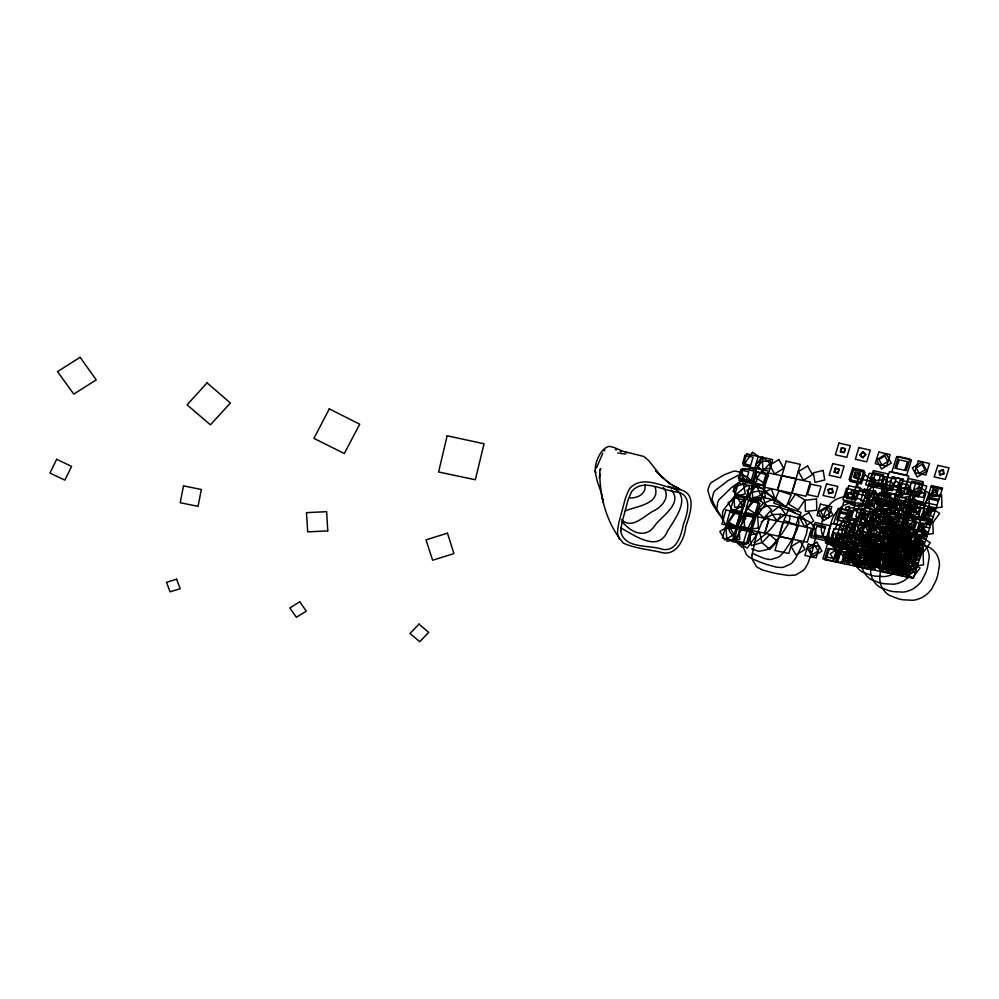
<?xml version="1.0" encoding="UTF-8"?>
<svg xmlns="http://www.w3.org/2000/svg" width="999" height="999" viewBox="0 0 999 999"><rect width="100%" height="100%" fill="white"/><g stroke="black" fill="none" stroke-linecap="round" stroke-linejoin="round"><path stroke-width="1.5" d="M909.352 547.852L916.745 538.748L916.77 531.143C923.763 524.275 919.317 514.96 914.922 508.091L910.276 510.914M870.554 569.193L870.566 570.966A23.651 21.241 -40.6 0 0 870.803 573.426A25.425 22.827 -40.6 0 0 871.765 577.272L872.689 579.445A21.329 19.156 -40.5 0 0 873.875 581.455L875.836 583.866A26.686 23.964 -40.7 0 0 877.547 585.476A23.764 21.341 -40.6 0 0 880.194 587.35L888.835 590.659A61.826 55.544 -42.5 0 0 893.468 591.633L902.984 592.107A23.714 21.241 -40.7 0 0 906.405 591.508A26.661 23.901 -40.8 0 0 908.853 590.771L911.987 589.435A21.354 19.131 -40.6 0 0 914.922 587.662L917.594 585.489A26.648 23.901 -40.7 0 0 919.43 583.641A23.714 21.241 -40.7 0 0 921.652 580.844L925.586 573.114A60.989 55.045 -40.5 0 0 927.547 567.282L929.145 557.767A23.764 21.304 -41.2 0 0 928.92 554.42A26.698 23.951 -41.1 0 0 928.446 552.06L927.422 549.063A21.429 19.206 -41.3 0 0 925.936 546.328L924 543.881A26.686 23.939 -41.1 0 0 923.451 543.319M891.345 530.769L891.37 529.92A22.165 20.067 -41.8 0 0 891.308 528.309M902.234 533.229L902.072 540.047L898.625 548.701M904.52 526.036L912.674 527.797L916.77 531.143L912.137 533.666L907.929 528.483L905.681 528.733L904.52 526.036L907.179 517.694L920.404 519.805L924.387 516.333L924.063 508.429L914.922 508.091M599.899 469.218C599.013 495.017 606.343 523.414 623.401 543.144C634.79 548.326 647.702 549.425 659.864 552.022C675.774 557.467 684.377 539.91 685.726 526.948C689.198 515.659 697.976 494.468 680.781 489.86C665.009 488.511 643.543 473.988 630.182 487.962A8.142 7.717 -35.1 0 0 629.233 489.298L627.372 493.281A112.113 104.121 -37.6 0 0 625.199 499.038L618.881 522.489A111.913 103.871 -37 0 0 617.894 528.446L617.532 532.679A8.079 7.617 -31.6 0 0 617.707 534.228L619.368 539.123M891.732 565.259L888.486 560.302L883.815 560.189L875.761 557.604L869.804 560.951L872.714 557.829L871.578 555.332L874.362 546.478L879.395 546.166L885.276 542.42L882.067 536.95L877.359 539.959M897.202 542.544L896.715 541.87L897.539 542.12M901.323 533.366L898.413 542.07L906.655 543.931L909.427 535.526L896.94 532.692L899.712 524.25L907.979 526.136L905.206 534.565M909.577 544.243L909.427 546.116M900.099 571.528L902.347 576.036L902.871 568.056M919.105 546.278L918.855 545.654M836.712 538.673L836.825 537.687A39.298 35.514 -41.6 0 1 837.349 534.49L839.997 525.886A39.311 35.539 -41.7 0 1 841.383 522.852L843.818 518.793A22.115 20.055 -41.7 0 1 845.366 516.858A23.764 21.541 -41.7 0 1 848.288 514.035L850.249 512.587A19.955 18.107 -41.8 0 1 852.347 511.363L855.319 510.102A24.925 22.602 -41.6 0 1 857.617 509.403A22.215 20.155 -41.7 0 1 860.863 508.841L864.56 508.766M599.288 478.134L599.85 473.963M864.822 538.311L871.952 529.532L872.514 525.362L872.214 521.49L867.906 515.434L864.56 514.71L861.013 519.068L861.725 526.972L857.467 530.457L861.812 532.917L864.822 538.311L859.04 541.82L856.031 536.426L861.812 532.917M876.173 540.709L879.832 535.264L876.135 529.682L876.71 525.511L883.403 523.913L888.298 524.225L891.245 529.77L885.339 533.266L882.379 527.734L888.298 524.225M891.395 534.865L890.958 537.662L894.38 538.961L898.438 544.38L892.507 548.975L888.448 543.568L894.38 538.961M889.822 534.502L890.958 527.26M905.918 575.112L907.055 567.994M894.942 545.466L896.178 538.274M888.486 560.302L882.741 564.035L885.951 569.305L891.333 573.713L891.995 569.817L894.692 570.392M600.524 469.992L600.786 468.606M596.44 467.982L602.797 453.209M900.711 564.36L902.06 557.23M854.307 553.995L849.699 556.793L852.709 562.137L858.079 566.695L858.603 564.023M858.641 563.786L858.84 562.812M874.362 546.478L887.387 548.938L888.186 544.905M780.719 514.023L780.444 515.147A25.162 23.302 -39.8 0 1 779.944 516.758L771.815 527.759A181.256 172.964 -43 0 1 767.195 532.629L756.63 541.346A25.125 23.277 -38.9 0 1 755.032 541.957L753.92 542.307M892.719 534.74L894.392 527.559M902.509 574.825L904.182 567.757M873.226 524.937L872.939 525.998A55.045 50.35 -41.4 0 1 871.603 530.269M889.098 506.83L890.596 501.086L884.115 504.158L881.58 506.98L887.649 513.436L895.853 515.222L898.163 514.96L897.776 509.128L894.817 503.683L888.998 507.217L891.982 512.662L897.776 509.128M863.735 550.786L865.271 546.291A41.396 37.15 -41.2 0 1 866.732 543.119L869.317 538.861A23.289 20.979 -41.3 0 1 870.953 536.825A25.025 22.527 -41.2 0 1 872.751 534.989M848.763 560.102L826.098 540.534L826.972 537.674L834.29 543.831A29.083 11.601 -77.2 0 0 836.95 544.705M850.286 519.792L846.765 531.181L834.115 528.471L830.619 539.835L841.857 542.232L845.366 530.881M834.19 528.608L830.768 539.747L841.782 542.095M825.948 559.927L829.42 548.638M835.514 528.771L843.868 501.585L855.156 504.045L851.61 515.509L840.346 513.061M832.392 545.292L830.856 544.542L832.329 539.885A25.912 23.626 -41.9 0 0 833.353 540.022C836.038 539.972 841.52 539.81 839.11 544.18M837.174 542.532L837.924 540.122M835.688 548.813L837.187 543.906L838.698 544.193M832.954 561.401L836.438 550.124M845.191 521.728L841.67 533.116L852.896 535.526M846.066 518.881L849.6 507.43L860.863 509.877L848.513 549.675L837.299 547.302L840.796 535.963L852.022 538.361M854.919 490.172L858.478 478.608L869.792 481.118M835.751 562L839.235 550.724M848.001 522.34L851.535 510.901L840.246 508.454L836.737 519.905L870.441 527.185M857.741 490.796L854.182 502.31L842.894 499.837L846.428 488.311L880.269 495.754L883.878 484.24L872.614 481.743L869.018 493.281M837.15 562.287L840.634 551.023M840.634 553.084L844.03 542.082L851.835 541.908M841.345 563.174L844.842 551.91M854.507 520.704L850.973 532.092L864.984 535.102L861.438 546.416L850.261 544.03M855.094 523.913L852.484 532.292L860.751 534.065L863.348 525.699M845.678 557.442L848.725 547.589L846.777 542.981M844.143 563.761L847.627 552.497M852.572 538.399L853.945 536.013A15.235 6.244 -77.8 0 1 854.807 537.025L855.681 538.761M923.863 512.862L935.164 510.864L868.131 496.153L846.927 564.348L849.699 556.793M874.874 474.587L872.227 483.116L880.519 484.952M855.156 553.284L850.424 553.096L852.147 550.899L854.732 542.594L853.945 541.795L856.031 536.426M851.697 556.406L852.547 553.671M864.56 514.71L865.621 511.288L864.56 507.629L868.106 503.296L869.18 499.875L868.131 496.153M852.671 555.407L853.995 551.173A22.315 20.192 -39.3 0 1 859.502 552.372L859.59 552.884M860.713 538.836L857.254 549.912L846.29 547.589M867.906 515.434L868.98 512.025L875.786 510.077L881.518 501.898L879.382 498.626L872.539 500.611L869.18 499.875M861.163 523.501L872.214 521.49L875.661 517.432L876.91 513.436L875.786 510.077L871.465 504.033L872.539 500.611M852.509 565.521L856.006 554.283M862.187 534.49L865.733 523.126M880.506 475.761L876.897 487.312L865.621 484.827L869.205 473.251L883.178 476.436M855.294 566.108L858.803 554.87M867.644 526.573L871.203 515.184L859.977 512.737M877.459 495.129L873.875 506.605L862.636 504.145M853.858 561.438L861.588 555.469L860.339 552.634L866.57 532.829L850.536 529.37L845.504 545.616L861.513 549.025M856.68 566.408L860.189 555.169M869.929 524.038L866.383 535.402L908.091 544.355M859.702 560.064L861.425 554.557L872.714 557.829M854.732 542.594L865.122 544.18L868.668 532.867L865.309 526.073L864.747 522.602M858.079 566.695L879.382 498.626M860.851 567.282L864.372 556.056M874.125 524.95L877.696 513.548M878.596 510.689L882.179 499.238M865.896 551.523L866.707 548.951L865.309 542.045M863.636 567.869L867.157 556.643M873.363 536.9L869.804 548.201L880.943 550.574M876.036 528.384L879.607 517.007L890.783 519.443M885.888 496.99L882.292 508.441L893.481 510.889M869.954 548.463L870.753 545.916A21.966 19.855 -39.9 0 0 865.658 544.005L866.096 546.465A39.011 16.721 -77 0 0 866.408 547.827L866.42 547.902A26.111 11.126 -77.3 0 0 868.631 553.209A25.025 10.664 -77.3 0 0 869.355 554.02L871.24 555.394M887.649 513.436L885.014 521.803L883.403 523.913L879.582 518.294L880.843 514.285L886.987 512.524L891.982 512.662M896.465 468.356L899.15 459.802L907.454 461.663L904.757 470.204M869.592 556.293L867.007 564.535L869.192 569.043L878.571 563.149L875.761 557.604M873.688 545.267L875.811 536.538L879.832 535.264L882.217 528.196M872.502 547.689L875.236 538.573L884.015 540.459L884.639 539.885M870.903 558.029L874.475 545.354L863.586 543.031L860.139 554.045L871.016 556.356M867.794 568.756L871.328 557.529M877.547 537.799L881.106 526.448M869.192 569.043L890.596 501.086M873.888 556.805L874.525 554.782A23.289 10.002 -77.3 0 0 876.872 555.806L875.798 555.806A30.07 27.185 -42.2 0 1 871.24 555.432M910.214 569.855A36.951 33.067 -39 0 0 902.322 566.945A44.543 39.823 -38.7 0 0 893.68 566.371L884.852 566.271L876.498 564.61A47.365 20.479 -77 0 1 873.626 562.3L872.789 565.509L870.029 564.922M871.965 569.63L875.499 558.416M876.348 556.331L877.01 554.22A24.176 10.44 -77.3 0 1 875.199 550.811L874.674 549.313M895.279 496.103L891.732 507.33L902.684 509.727L906.243 498.513M881.393 555.332L873.588 556.093L878.808 555.894L882.254 544.605L891.008 546.478L888.198 555.357L879.033 552.934A36.926 16.084 -77 0 1 878.72 552.372L877.809 550.524L879.744 551.673A25.874 23.314 -42.4 0 0 881.118 552.36L882.691 553.009M899.737 490.696L903.308 479.408L892.294 476.96M874.737 570.217L891.682 516.595L902.834 519.018L899.212 530.369L839.023 517.357M892.582 513.736L903.458 479.32L892.219 476.823L888.598 488.361L899.812 490.834M911.65 546.465L915.109 544.368L918.031 549.712L912.274 553.196L909.527 553.671L906.355 551.935L898.163 550.087L898.476 551.311L887.562 549.3L883.815 560.189L880.306 557.192L883.104 548.351M878.558 567.744L879.57 564.535L874.987 558.965M891.245 529.77L894.555 526.336L893.206 523.576L895.853 515.222M898.163 514.96L900.149 506.98M878.571 563.149L880.269 571.378L901.785 503.533L894.817 503.683M883.041 571.965L886.588 560.776M885.801 572.552L889.36 561.363M898.313 533.204L894.729 544.492L883.615 542.12M903.733 516.171L907.367 504.77M908.266 501.91L911.912 490.447L900.723 487.962M887.187 572.839L890.746 561.65M897.015 541.97L900.611 530.669L913.086 533.366L916.72 522.04L905.606 519.617L901.997 530.968M915.596 483.566L911.95 495.054L923.101 497.514L926.772 486.051L900.199 480.144L880.831 541.52L869.679 539.123L873.238 527.784L926.011 539.173M892.232 557.355L895.741 546.341M917.856 513.523L912.062 517.045L909.302 517.382L906.118 515.746L908.79 507.38L912.936 505.993L891.333 573.713M888.561 573.126L892.132 561.95M901.16 533.716L897.502 545.092L908.578 547.464L912.187 536.188M906.518 516.783L910.151 505.382M911.063 502.522L914.709 491.058L925.861 493.531L922.202 504.97L883.079 496.366L886.687 484.852L897.926 487.35M896.278 551.161L893.468 559.989L894.892 562.537L892.282 565.022M893.343 561.101L904.132 563.386L905.931 564.872L894.617 561.613L894.892 562.537L893.343 561.101L896.84 550.137L907.641 552.447L909.527 553.671L907.429 553.858L904.794 562.087L905.931 564.872L908.615 564.585L911.525 569.88L916.945 567.22L912.886 563.798L904.794 562.087M919.729 484.565L917.032 493.031L908.803 491.208M893.531 571.166L896.165 562.924M897.164 562.762L898.101 559.79L897.389 557.317A31.419 13.774 -78.3 0 0 896.702 555.357A13.536 12.15 -40.6 0 1 902.184 556.493A31.344 13.861 -78.3 0 1 902.871 558.466L903.596 560.951L902.646 563.911M894.08 574.288L897.651 563.124M903.933 543.468L900.349 554.707L889.272 552.347M906.642 535.002L910.264 523.676L899.137 521.253M916.632 503.746L912.986 515.147L901.847 512.712L906.393 498.426L895.204 495.966M912.674 527.797L915.346 519.468M898.226 575.162L901.797 563.998M911.712 533.066L903.146 559.802L892.082 557.442L895.666 546.203L906.742 548.576M903.433 559.577L908.853 542.607L923.413 545.741L918.643 560.514L904.12 557.417M899.6 575.461L903.183 564.298M917.631 519.205L921.278 507.817M904.132 563.386L907.641 552.447M902.347 576.036L931.418 485.539L942.544 488.024L913.348 578.359L824.55 559.64L828.021 548.339L916.945 567.22M916.732 535.114L927.834 533.541L923.326 527.784L924.599 523.813L931.493 522.227L927.959 515.434L927.434 511.963M912.886 563.798L915.534 555.581L920.566 556.031L918.031 549.712M905.681 528.733L894.292 525.524L891.533 533.941L899.774 535.801L902.072 540.047L898.438 544.38M899.774 535.801L902.534 527.397M904.232 554.383L902.222 545.254L892.694 548.239L894.742 557.367L904.232 554.383L905.444 553.221L909.127 543.593L913.148 542.432L906.43 538.399L903.908 535.289M880.269 571.378L882.442 564.947M882.741 564.035L884.814 566.371M846.303 537.874L848.139 532.455A39.985 36.064 -41.5 0 1 849.55 529.383L852.022 525.262A22.49 20.355 -41.5 0 1 853.608 523.289A24.176 21.866 -41.5 0 1 856.58 520.417L858.578 518.943A20.305 18.382 -41.6 0 1 860.713 517.707L862.961 516.695M873.426 555.869L874.3 553.583A42.133 37.725 -41.1 0 1 875.798 550.362L877.896 546.79M895.366 535.239L897.939 528.234M899.013 574.175L901.56 567.282M879.545 537.699L877.834 541.633M905.793 559.303L906.23 558.216A58.866 53.397 -40.8 0 0 907.417 554.857M896.165 553.246L896.615 552.21M896.915 545.904L900.286 539.198M881.493 555.993A44.53 40.372 -42.6 0 1 880.269 556.418L878.258 556.63M869.555 535.164L867.719 538.336M896.652 563.374L900.074 556.743M897.801 536.101L901.335 529.445M895.628 573.001L899.137 566.433M901.785 503.533L900.599 505.581L908.79 507.38M906.518 551.935C914.172 539.76 898.713 528.571 887.187 530.794M918.818 545.691L919.367 546.103M859.502 533.466L860.002 532.679M909.115 511.613L912.936 505.993M604.095 450.899L604.907 449.925M908.116 562.874L906.53 559.415L912.587 551.236L904.894 546.141L898.888 554.333L900.861 559.852A63.948 27.747 -78.9 0 1 901.797 563.773L902.309 566.982M900.012 537.287L904.52 531.168M892.469 571.316L896.952 565.259M767.756 516.008L761.238 522.19M898.576 546.965L903.745 541.383M893.218 561.213L898.376 555.656M901.86 538.823L907.329 533.503M889.659 569.018L895.104 563.748M892.694 548.239C880.556 559.215 896.802 574.812 909.652 571.628L920.491 537.986C921.465 550.549 906.767 568.019 894.742 557.367M904.507 531.331L907.929 528.483M906.43 538.399L912.137 533.666M865.159 527.022L865.821 526.498M903.346 540.671L909.627 536.376M887.362 566.183L893.618 561.913M904.02 567.357L908.615 564.585M911.525 569.88L905.793 573.351L913.348 578.359M893.131 574.013L890.097 575.312A25.737 23.189 -41.1 0 1 887.736 576.011A22.89 20.617 -41 0 1 884.427 576.598L875.224 576.123A59.665 53.859 -42.8 0 1 870.741 575.187L862.374 571.965A22.94 20.704 -40.8 0 1 859.802 570.142A25.762 23.239 -41 0 1 858.153 568.581L856.243 566.246M833.353 543.743A28.022 11.164 -77.2 0 0 837.05 544.555A25.175 10.04 -77.3 0 0 838.261 544.492L843.431 542.207A26.474 10.739 -78.2 0 1 844.03 542.082A16.496 6.681 -78 0 1 846.815 542.882M904.37 542.757L911.275 539.747M885.701 562.849L892.582 559.852M885.626 554.133L885.813 554.045A44.655 19.643 -78.7 0 1 887.174 553.546L890.846 554.195L893.506 559.852L884.764 558.129M884.727 556.231L895.429 553.184A12.463 11.189 -40.7 0 1 898.126 553.409A15.559 13.974 -40.6 0 1 904.232 556.955L905.768 558.928M884.352 558.703L887.187 557.679A34.515 14.935 -78.5 0 1 887.749 558.741L888.361 559.977L888.873 559.54M881.568 555.394L880.731 555.644M844.654 537.662L850.474 535.714A29.058 26.286 -40 0 1 856.155 534.44A15.01 13.599 -40.6 0 1 861.413 534.79M625.199 510.939C635.876 506.231 661.101 504.233 654.982 486.713M845.853 538.149L843.006 538.948M846.428 537.986L848.725 537.337M837.062 544.467L841.845 542.644L844.38 542.932A14.623 5.907 -78 0 1 845.316 543.768L848.788 554.457M836.638 545.829L841.42 544.018L843.943 544.318A14.623 5.907 -78 0 1 844.879 545.154L848.351 555.856A29.733 12.313 -77.4 0 0 850.499 560.002L872.402 565.222M854.52 541.021L851.036 542.02L853.683 541.945A10.502 4.308 -77.9 0 1 854.257 542.457L857.067 553.134M895.354 553.071L896.727 552.884M878.808 555.894L881.63 555.157M861.725 526.972L865.309 526.073M924.387 516.333L927.959 515.434M885.314 554.033L889.023 554.532L891.807 559.765M855.781 535.039L855.244 535.052A26.449 23.939 -40 0 0 850.311 535.739L841.146 538.099M884.839 559.053L892.082 557.642M904.869 544.967L912.112 543.556M907.179 517.694L909.302 517.382M629.894 497.852C637.512 498.513 646.703 493.556 644.967 484.765M916.745 538.748L920.441 538.336L924.187 544.805L915.109 544.368M908.416 542.395L906.505 542.619A24.251 21.728 -41 0 0 902.971 543.244A27.21 24.376 -40.9 0 0 900.461 543.993L897.227 545.367A21.791 19.53 -41 0 0 894.929 546.703L892.781 548.289A25.937 23.239 -41 0 0 889.572 551.361A24.138 21.628 -41 0 0 887.861 553.458L885.189 557.867A42.907 38.312 -41 0 0 883.653 561.138L880.693 570.479A42.882 38.287 -40.9 0 0 880.082 573.938L879.819 578.821A24.088 21.566 -40.4 0 0 880.057 581.306A25.887 23.177 -40.5 0 0 881.031 585.227L881.967 587.424A21.716 19.456 -40.3 0 0 883.178 589.472L885.164 591.92A27.173 24.338 -40.6 0 0 886.9 593.556A24.201 21.666 -40.4 0 0 889.597 595.466L898.376 598.826A62.962 56.419 -42.4 0 0 903.084 599.8L912.761 600.287A24.138 21.578 -40.6 0 0 916.245 599.675A27.148 24.276 -40.7 0 0 918.73 598.925L921.927 597.564A21.753 19.431 -40.5 0 0 924.912 595.754L927.646 593.543A27.135 24.276 -40.6 0 0 929.507 591.67A24.138 21.578 -40.6 0 0 931.78 588.823L935.801 580.956A62.113 55.919 -40.4 0 0 937.799 575.037L939.447 565.359A24.201 21.641 -41.1 0 0 939.222 561.962A27.185 24.326 -41 0 0 938.735 559.565L937.711 556.518A21.816 19.505 -41.2 0 0 936.2 553.733L934.24 551.248A27.185 24.313 -41 0 0 932.517 549.587A24.201 21.641 -41.1 0 0 929.832 547.639L921.028 544.18A62.088 55.469 -39.2 0 0 916.283 543.156L907.904 542.857M839.847 541.783L834.277 541.433L832.367 539.922M873.838 569.343L866.558 568.756A58.641 53.059 -43 0 1 862.149 567.832L856.243 565.846M900.661 535.289L896.715 535.377A23.814 21.404 -41.1 0 0 895.816 535.489M891.158 528.309L887.287 528.396A23.402 21.079 -41.3 0 0 883.878 528.995A26.249 23.626 -41.1 0 0 882.254 529.445M871.952 529.532L876.135 529.682M872.514 525.362L876.71 525.511M916.483 541.008L923.663 541.346M873.313 561.276L880.506 561.638M904.794 547.19L911.962 547.652M884.977 554.969L892.157 555.432M882.067 536.95L890.958 537.662L885.339 533.266M903.496 557.292L904.957 557.729A13.237 5.944 -78 0 1 905.594 558.204L906.18 558.878M893.318 528.459L896.74 528.933A59.903 53.809 -39.5 0 1 901.323 529.92L902.434 530.232M875.211 515.209L878.521 515.671A57.867 52.235 -39.8 0 1 880.756 516.096M884.115 521.728L887.474 522.177A58.866 53.009 -39.6 0 1 891.982 523.164L893.069 523.464M915.933 543.918L923.001 544.792M902.659 556.231L904.295 556.88M873.95 557.854L881.043 558.753M904.008 535.576L906.33 535.914A60.976 54.633 -39.4 0 1 909.852 536.638M617.732 452.947L619.055 453.134M625.399 454.021L620.329 453.371M864.709 551.236L867.532 551.698A57.18 51.498 -37.8 0 1 871.29 552.572L872.751 552.971M859.677 546.066L860.788 546.428A14.498 6.031 -78 0 1 861.762 547.277L865.396 557.979A29.683 12.675 -77.4 0 0 867.631 562.125A61.426 26.411 -76.7 0 0 868.168 562.849L909.652 571.628L907.479 569.917M874.525 554.782L873.513 554.595M872.502 554.408L869.355 554.02A27.135 11.563 -77.2 0 0 869.742 554.383A28.996 12.363 -77.2 0 0 870.129 554.707A31.269 13.337 -77.1 0 0 870.541 554.994A34.016 14.51 -77.1 0 0 870.966 555.244A51.648 22.04 -76.7 0 0 872.726 555.943M874.962 556.455L876.947 556.955L875.311 556.53M857.704 556.605L855.069 556.143L854.782 555.107A36.464 15.347 -77.3 0 1 854.495 553.896M841.146 538.199A33.579 30.644 -42.5 0 1 832.716 538.061A44.805 40.922 -43.1 0 1 824.749 536.463L851.473 559.315L868.168 562.849L865.359 560.501M826.91 557.092L835.164 558.828L837.724 550.524L829.457 548.763M853.945 541.795L920.566 556.031M907.429 553.858L915.534 555.581M822.527 536.513L814.21 534.74L816.757 526.336L825.087 528.121M909.215 555.032L917.344 556.768M872.427 547.489L881.205 549.363L884.015 540.459L883.241 540.946A25.474 22.877 -41.1 0 0 880.094 543.968A23.714 21.304 -41.1 0 0 878.421 546.028M889.41 552.26L900.274 554.582M908.628 556.48L919.654 558.828M826.098 540.534L829.045 541.158M907.866 559.228L915.983 560.963L920.004 548.501L911.875 546.753M903.071 559.665L884.028 555.519L890.146 536.188L909.19 540.284M907.279 560.676L918.306 563.024M851.31 550.274L862.474 552.647M879.157 556.193L890.259 558.553L893.83 547.315L882.716 544.942M906.83 562.087L917.856 564.423M852.147 550.899L860.339 552.634M871.578 555.332L880.306 557.192M872.926 565.322L883.878 567.607A30.257 27.273 -41.9 0 0 885.526 567.757L893.243 567.719A40.385 36.126 -38.8 0 1 909.964 570.891M857.467 530.457L924.187 544.805M867.607 534.777L875.811 536.538M912.237 545.242L923.276 547.614M855.706 536.126L866.882 538.523M911.338 548.064L922.377 550.424M891.508 545.317L880.381 542.932L876.385 555.606L865.259 553.246L868.793 541.957L879.944 544.343M910.888 549.462L921.927 551.823M854.819 538.961L866.008 541.358M910.439 550.874L921.465 553.234M910.526 550.961L918.655 552.709M865.009 543.094L873.201 544.842L876.26 546.565M875.661 517.432L879.582 518.294M919.442 526.948L923.326 527.784M840.846 511.688L849.15 513.486L846.553 521.903L838.261 520.117M885.014 521.803L893.206 523.576M886.637 523.101L897.789 525.511M917.219 529.732L928.283 532.13M861.013 519.068L927.834 533.541M915.858 533.966L926.922 536.363M840.634 545.392L839.21 545.092M891.583 507.417L902.759 509.865M922.239 514.123L933.316 516.558M868.106 503.296L871.465 504.033M921.315 516.97L932.404 519.393M890.234 511.7L901.398 514.135L887.924 556.568L873.725 553.246M920.866 518.394L931.942 520.804M897.939 513.961L906.118 515.746M864.56 507.629L931.493 522.227M863.673 510.489L874.899 512.937M876.91 513.436L888.885 515.984M919.492 522.652L930.569 525.062M865.621 511.288L868.98 512.025M918.593 525.486L929.657 527.884M925.898 502.722L937 505.169M924.974 505.581L936.075 508.016M865.309 495.529L854.033 493.056L850.486 504.557L861.75 507.017L872.489 472.427L883.778 474.937L880.169 486.501L868.893 484.003M930.956 486.975L942.082 489.448M859.752 475.487L856.343 474.737L855.281 478.209L858.678 478.971L860.526 473.089L855.256 471.915L853.608 477.31L858.865 478.484M928.645 494.143L939.772 496.603M908.203 492.694L919.38 495.167L923.039 483.678L911.862 481.193L907.754 494.13L896.565 491.658M927.734 497.015L938.848 499.463M927.272 498.439L938.386 500.899M900.911 541.733L909.127 543.593M915.159 546.603L921.952 548.376M881.505 555.469L877.01 554.22A20.005 8.629 -77.3 0 0 878.034 555.182A22.74 9.815 -77.3 0 0 881.63 555.719M874.987 554.295L881.817 556.093M866.845 504.507L865.796 504.22A55.981 50.749 -40 0 0 861.5 503.271L852.634 502.759A21.853 19.868 -41.8 0 0 849.45 503.309A24.513 22.278 -41.7 0 0 847.177 503.983L844.267 505.232A19.63 17.845 -41.9 0 0 842.194 506.431L840.271 507.867A23.377 21.241 -41.8 0 0 837.399 510.639A21.753 19.768 -41.8 0 0 835.876 512.549L833.478 516.545A38.661 35.027 -41.8 0 0 832.13 519.517L829.532 527.996A38.649 35.015 -41.7 0 0 829.02 531.143L828.82 535.576A21.703 19.718 -41.3 0 0 829.058 537.849M625.923 451.948L643.768 456.443L648.426 460.277L661.912 477.247L671.34 484.49L678.933 488.836L672.339 485.239L680.107 489.21M894.28 562.425A52.647 22.752 -78.7 0 1 894.605 563.636L886.225 564.61A35.477 32.018 -42.2 0 1 879.57 564.547L875.624 563.911A60.527 54.683 -43.5 0 1 872.264 563.099L851.96 558.266L850.823 561.888L906.105 573.563L908.366 566.533A51.985 22.989 -78.8 0 0 907.954 565.022A55.295 24.488 -78.9 0 1 909.814 571.178M894.142 523.788L900.374 526.461A22.94 20.667 -41.5 0 1 902.334 527.834M881.555 554.383L879.42 553.558M904.57 530.894L909.852 533.279A23.352 20.979 -41.4 0 1 912.449 535.164M886.101 517.582L891.22 519.892A22.552 20.367 -41.7 0 1 893.743 521.715A25.325 22.877 -41.5 0 1 895.366 523.276L897.214 525.611A20.33 18.357 -41.8 0 1 898.65 528.234L899.637 531.081A25.337 22.89 -41.6 0 1 900.099 533.329A22.552 20.367 -41.7 0 1 900.324 535.701M620.092 451.511L621.066 451.873M871.54 559.602L873.601 562.225L871.553 559.165M615.347 449.538L616.333 449.912M852.684 542.17L854.332 542.882M867.669 554.32L871.265 555.831A51.249 21.716 -78.9 0 1 872.664 556.718M859.04 541.82L865.122 544.18M892.507 548.975L898.476 551.311L896.84 550.137M904.145 549.2L910.576 551.823M886.338 550.811L892.806 553.434M864.635 538.836L863.124 535.302L860.926 534.465A17.92 7.455 -77.8 0 0 859.639 534.865M840.084 551.91L840.933 552.272M848.888 559.128L845.741 557.592A22.165 20.092 -41.1 0 1 843.243 555.819A24.9 22.565 -41.3 0 1 841.633 554.308L839.784 552.035A19.905 18.044 -41 0 1 839.01 550.799M916.295 538.661L917.219 539.06M914.023 549.113L920.379 551.873M876.548 550.799L882.941 553.583M866.795 553.958L865.534 553.259M867.095 537.037L867.432 537.225A12.45 5.22 -77.7 0 1 867.631 537.362M751.997 558.741L760.439 562.25A208.591 191.92 -50.7 0 0 767.22 564.597L776.048 567.082L781.693 567.507A28.496 26.186 -38.8 0 0 783.578 567.22L790.783 563.911A28.472 26.199 -38.4 0 0 792.269 562.637L795.828 557.979L800.137 549.438A203.958 194.043 -35.1 0 0 803.146 542.582L806.493 533.653L807.429 528.021A28.559 26.286 -39.3 0 0 807.317 526.173L804.532 519.268A28.521 26.211 -39 0 0 803.358 517.894L798.863 514.735L790.421 511.151A194.655 177.085 -29 0 0 783.603 508.728L774.687 506.131L768.968 505.681A28.746 26.498 -38.9 0 0 767.057 505.956L759.74 509.34A24.688 22.752 -39.4 0 0 758.291 510.601A13.474 12.45 -39.6 0 0 756.93 512.062C750.524 521.603 745.791 532.479 743.356 543.706A13.399 12.363 -37.7 0 0 743.268 545.604A24.6 22.652 -38.2 0 0 743.406 547.402L746.278 554.283A28.734 26.474 -38.6 0 0 747.477 555.631L749.5 557.33M839.285 551.548L837.824 550.761A21.803 19.805 -41.3 0 1 835.364 549.013A24.488 22.24 -41.4 0 1 833.778 547.527L831.955 545.292A19.568 17.782 -41.2 0 1 831.193 544.055M751.748 548.863L757.667 551.061A26.498 24.476 -39 0 0 759.402 551.236L766.545 549.8A26.486 24.488 -38.7 0 0 768.144 548.963L772.377 545.479L778.159 538.573A190.821 182.143 -40.5 0 0 782.404 532.929L787.412 525.462L789.547 520.479A26.548 24.538 -39.6 0 0 789.859 518.756L789.984 515.147M668.131 486.288C694.38 493.531 676.011 517.395 667.457 531.218C658.229 553.309 634.103 534.89 620.791 527.984M830.856 544.542L830.169 544.143A21.454 19.53 -41.4 0 1 827.746 542.42A24.088 21.928 -41.6 0 1 826.185 540.958L824.375 538.748A19.256 17.532 -41.3 0 1 823.288 536.913L822.427 534.927A22.952 20.892 -41.5 0 1 821.515 531.418A21.354 19.443 -41.4 0 1 821.278 529.183L821.465 524.812A38.024 34.515 -41.8 0 1 821.965 521.715L824.512 513.374A38.037 34.528 -41.9 0 1 825.836 510.439L828.183 506.505A21.404 19.493 -42 0 1 829.682 504.62A22.989 20.942 -42 0 1 832.504 501.885L834.402 500.487A19.306 17.595 -42.1 0 1 836.438 499.3L839.297 498.076A24.113 21.966 -41.9 0 1 841.533 497.402A21.503 19.58 -42 0 1 844.679 496.865L853.396 497.377A55.07 50.05 -40.1 0 1 857.641 498.301L865.521 501.423A21.454 19.505 -42.1 0 1 867.944 503.184A24.088 21.903 -41.9 0 1 868.993 504.158M750.199 557.779L751.036 558.241M897.689 553.134L906.58 559.403M869.605 558.616L869.292 558.429A37.1 33.467 -42.4 0 1 867.519 557.18L866.957 556.755L867.419 558.091A32.093 13.761 -77.3 0 0 868.056 559.677L868.481 560.489M912.599 551.423L918.293 555.219M878.62 547.452L884.365 551.286M869.63 556.905L862.649 550.649M870.241 556.918A58.441 24.413 -79 0 0 869.217 555.382L866.882 553.109M742.17 547.452L738.236 543.881A27.847 25.724 -38.9 0 1 737.262 542.42L735.351 535.377A23.839 22.015 -38.4 0 1 735.451 533.603A12.987 12.013 -38 0 1 735.764 531.78C739.447 521.166 745.266 511.163 752.559 502.622A13.062 12.088 -39.9 0 1 754.033 501.361A23.914 22.09 -39.6 0 1 755.569 500.299L762.961 497.889A27.86 25.737 -39.1 0 1 764.809 497.852L770.192 498.988L778.371 502.572A189.223 173.239 -28.6 0 1 784.565 505.744L795.316 512.912M881.205 553.458L878.571 549.263A37.363 15.884 -78.4 0 0 876.872 546.928L879.844 549.5A26.648 24.013 -42.6 0 1 876.86 547.19L876.585 546.94M878.908 549.787L875.723 547.152M867.319 553.458L869.205 555.394M882.329 550.074L881.155 549.15M879.982 548.226L881.742 549.612M879.557 549.55L881.318 550.936M878.558 551.673L881.53 554.045M899.674 568.518L901.385 569.88M783.216 504.72L778.421 501.061A182.305 167.957 -28.4 0 0 772.964 497.277L765.684 492.857L760.739 491.121A26.748 24.763 -39.3 0 0 758.99 490.934L751.723 492.382A22.952 21.241 -39.8 0 0 750.149 493.206A12.537 11.613 -40.2 0 0 748.613 494.255L739.722 503.896L729.233 520.342A12.475 11.576 -38.3 0 0 728.708 522.077A22.89 21.191 -38.6 0 0 728.408 523.763L729.357 530.781A26.736 24.75 -39.1 0 0 730.094 532.305L733.391 536.213M873.538 552.335L878.695 556.505M891.632 566.933L893.106 568.131M866.295 551.273L872.589 556.393M734.253 536.962L735.239 537.762M871.615 560.576L876.498 564.61C875.511 552.06 890.209 534.715 902.222 545.254M875.299 565.047L877.472 566.845M837.187 543.906L837.649 544.268A30.295 12.163 -77.2 0 0 838.623 544.867M882.679 550.761L879.782 548.538A30.345 27.385 -42.8 0 1 876.697 547.002M832.691 538.124L839.56 543.943M851.598 554.12L853.733 555.931M857.641 559.24L859.827 561.088L859.028 559.565A30.569 12.9 -77.4 0 1 857.442 555.094M825.286 536.888L826.523 537.949M669.904 484.065L655.606 470.766L662.849 478.059M833.054 538.436L839.347 543.893M826.697 538.099L832.042 542.782A56.943 22.715 -76.7 0 0 833.328 543.793M824.35 537.774L831.618 544.13M878.983 504.72L881.58 506.98M881.518 501.898L884.115 504.158M622.002 521.466C630.819 532.567 646.141 539.747 655.369 524.825C662.424 515.696 683.016 503.134 671.39 490.034M886.375 553.995L885.601 553.309M784.19 505.531L785.788 506.98M888.923 547.127L894.055 551.673M902.884 550.948L908.004 555.481M873.213 544.842L867.432 540.909A14.51 13.124 -40.5 0 0 865.459 540.259M774.025 499.088L771.877 496.99A173.514 160.827 -28.4 0 0 767.244 492.757L760.988 487.699L756.58 485.477A25.35 23.526 -39.6 0 0 754.982 485.102L748.039 485.614A21.766 20.18 -40 0 0 746.465 486.213A11.876 11.026 -40.5 0 0 744.904 487.025L735.476 495.142L723.726 509.565A11.838 11.001 -38.7 0 0 723.039 511.138A21.716 20.142 -38.9 0 0 722.552 512.712L722.589 519.505A25.35 23.514 -39.3 0 0 723.114 521.041L729.17 528.771M910.838 553.434L915.633 558.266M881.28 544.405L886.125 549.275M759.252 486.763L752.172 480.806A23.714 22.04 -39.8 0 0 750.736 480.257L744.292 479.932A20.342 18.894 -40.2 0 0 742.781 480.319A11.101 10.327 -40.7 0 0 741.258 480.894L731.63 487.412L719.118 499.575A11.076 10.315 -39 0 0 718.306 500.974A20.305 18.881 -39.1 0 0 717.669 502.397L716.907 508.766A23.701 22.028 -39.6 0 0 717.207 510.264L722.727 519.305M621.64 519.592C631.268 529.857 643.98 516.296 652.497 511.426C661.388 507.667 671.328 496.953 663.286 487.487M904.582 529.907L906.455 532.28A20.679 18.631 -41.6 0 1 907.904 534.94L908.69 537.1M860.464 545.978L862.012 548.913M851.473 559.315L850.923 558.641A29.733 12.325 -77.4 0 1 848.75 554.52M858.89 535.277L860.951 540.809M723.288 519.667L723.875 520.392M848.763 560.214L847.876 559.015M751.748 481.293L747.377 476.885A21.878 20.367 -40 0 0 746.141 476.223L740.334 475.187A18.769 17.47 -40.3 0 0 738.923 475.374A10.24 9.54 -40.9 0 0 737.462 475.736L727.971 480.656L715.209 490.472A10.215 9.54 -39.4 0 0 714.297 491.67A18.744 17.458 -39.4 0 0 713.561 492.919L712.125 498.726A21.866 20.367 -39.8 0 0 712.225 500.149L716.87 510.264A155.082 142.258 -47.4 0 0 719.804 514.822L720.541 515.909M595.841 472.902C593.206 465.334 600.424 448.014 608.99 446.403A3.846 3.671 -37.1 0 1 609.752 446.428L611.75 446.865A52.922 50.387 -31.8 0 1 614.497 447.689L624.999 452.035A52.897 50.325 -32 0 1 626.785 452.972M721.266 516.958L721.977 517.932M744.255 475.786L742.17 473.489A19.98 18.631 -40.2 0 0 741.133 472.739L736.038 471.128A17.133 15.972 -40.5 0 0 734.752 471.141A9.353 8.729 -41 0 0 733.403 471.303L724.312 474.725L711.713 482.255A9.341 8.729 -39.8 0 0 710.764 483.266A17.12 15.984 -39.7 0 0 709.952 484.315L708.004 489.473A19.98 18.644 -40.1 0 0 707.916 490.784L710.938 500.586A140.959 129.458 -46.5 0 0 713.049 505.094L718.593 513.548A19.805 18.444 -39.6 0 0 719.63 514.285M884.427 541.82L888.148 547.602M883.303 563.748L884.852 566.271M908.803 555.107L912.474 560.851M744.667 476.423L745.117 477.16M877.459 542.894L879.395 546.166M855.469 553.296L858.466 558.641M910.813 550.524L912.274 553.196M909.852 512.974L912.062 517.045M870.504 562.337L872.626 566.495M906.592 561.713L907.229 563.124M888.785 560.988L885.713 561.95A41.321 37.363 -42.4 0 1 883.728 562.375M797.851 516.933L798.813 522.365A27.66 25.512 -39.5 0 1 798.701 524.175L797.127 529.545L792.856 537.824A198.264 189.061 -37.8 0 1 789.173 544.13L784.028 551.935L780.069 556.031A27.597 25.45 -38.6 0 1 778.508 557.092L771.24 559.465A27.61 25.437 -38.9 0 1 769.405 559.515L764.085 558.429L755.968 554.957A201.373 184.965 -50.4 0 1 752.871 553.434M881.318 516.146L881.031 515.472A19.655 17.832 -42.1 0 0 880.394 514.173M601.66 493.818L597.39 481.693L594.842 470.492M906.53 560.726L907.329 563.024M888.036 539.81L890.384 546.366M906.568 556.356L908.865 562.849M894.305 525.574L894.555 526.336M890.459 523.838L889.697 521.753A19.992 18.082 -41.9 0 0 888.286 519.168L886.45 516.87A24.9 22.54 -41.7 0 0 885.401 515.834M885.276 542.42L887.387 548.938M873.601 545.716L871.765 541.558A18.044 7.617 -77.9 0 0 868.68 539.822M873.725 546.116L874.55 548.926M873.588 549.013L870.703 540.422A15.01 6.319 -77.8 0 0 869.405 539.135A19.081 8.042 -77.9 0 0 867.569 538.748M862.612 550.973L864.11 557.355A27.872 11.876 -77.4 0 0 865.858 561.201M849.25 549.862L848.725 547.589A18.369 16.633 -39.7 0 1 856.118 547.464A19.705 17.845 -39.6 0 1 861.737 550.037M870.753 545.916L871.253 548.201A35.877 15.497 -77.1 0 0 871.59 549.475L871.603 550.399A36.851 33.254 -38.9 0 0 866.707 548.926M849.437 550.799L850.286 554.395A28.322 11.776 -77.4 0 0 851.96 558.254M861.413 543.144L862.187 546.865A26.486 11.214 -77.3 0 0 863.198 550.062M861.425 554.557L861.588 555.469M854.12 551.935L853.995 551.173M892.007 538.561L892.694 545.629M904.27 557.08L904.907 564.098M920.429 534.702L920.441 538.336M865.284 515.921A25.35 22.94 -41.4 0 1 866.071 515.709A22.602 20.455 -41.5 0 1 868.518 515.247M847.464 558.404A20.242 18.307 -40.9 0 1 847.09 557.754M908.528 577.122A26.186 23.539 -40.9 0 1 907.904 577.709L905.269 579.845A20.979 18.844 -40.8 0 1 902.397 581.593L899.312 582.904A26.186 23.539 -40.9 0 1 896.915 583.628A23.289 20.929 -40.8 0 1 893.543 584.228L884.19 583.741A60.727 54.695 -42.7 0 1 879.632 582.792L871.128 579.52A23.339 21.016 -40.7 0 1 868.518 577.672A26.211 23.601 -40.9 0 1 866.845 576.086L864.909 573.713A20.954 18.869 -40.6 0 1 863.735 571.728L862.824 569.592A24.975 22.477 -40.8 0 1 862.012 566.583M836.575 546.216A36.039 14.361 -77.1 0 1 831.668 544.005M841.308 539.46A39.148 35.739 -42.7 0 1 824.475 537.512M850.449 536.95A27.098 24.525 -39.9 0 1 851.548 536.725M879.582 549.5A30.445 27.485 -42.8 0 1 878.608 549.213M831.742 541.72A46.603 42.507 -43.1 0 0 838.473 542.994A36.451 33.217 -42.5 0 0 841.52 543.256M826.997 537.624A31.244 28.509 -42.3 0 0 840.783 538.623L842.294 538.324A33.067 30.195 -42.3 0 0 844.654 537.662M840.808 538.548A42.52 17.033 -78.5 0 1 844.742 541.97M836.962 544.655A48.551 43.981 -37.8 0 1 840.871 545.092M852.359 543.818A13.686 12.4 -40.1 0 1 857.816 545.104M852.334 543.881A13.299 5.432 -77.9 0 0 851.061 541.758A11.139 4.558 -77.9 0 0 850.511 541.47A12.625 11.439 -40.2 0 1 855.943 542.757A11.439 4.72 -77.9 0 1 856.493 543.069A13.424 5.532 -77.9 0 1 857.816 545.117M858.628 545.042A16.896 7.018 -78 0 1 860.489 545.879M856.143 534.527A14.66 6.044 -77.8 0 1 858.915 535.202M853.421 535.664A46.766 42.183 -39.4 0 0 851.41 536.363L847.539 538.411A24.226 9.803 -78.1 0 1 848.9 540.034L853.258 538.461A45.117 40.684 -39.3 0 1 855.256 537.799A16.321 6.681 -77.8 0 0 853.945 536.001L853.546 535.739A19.118 7.83 -77.9 0 0 850.299 535.764M857.691 540.297A27.373 24.738 -39.8 0 1 860.751 539.91A17.857 16.146 -40.3 0 1 863.685 539.959M869.018 554.932A26.424 23.851 -42 0 1 864.585 551.773M872.514 555.968A14.785 13.349 -41.4 0 1 869.093 554.832M869.192 555.407A19.868 17.932 -41.7 0 1 866.857 553.309L864.759 550.973A20.005 8.354 -78.1 0 0 863.361 549.113L862.811 548.751L864.372 550.549A37.35 33.691 -42.6 0 0 866.87 553.121M871.765 557.966A11.713 10.577 -41.2 0 1 870.566 557.479M864.697 552.36A41.409 17.42 -78.7 0 1 867.332 553.396M873.75 562.449A29.77 26.873 -41.9 0 1 869.455 560.889M864.023 536.925A12.587 5.232 -77.7 0 0 862.761 534.902A11.389 4.733 -77.7 0 0 862.212 534.627M864.06 536.838A14.048 12.712 -40.6 0 1 868.93 539.285A14.111 5.919 -77.8 0 0 867.644 537.337M862.249 534.527A13.449 12.175 -40.7 0 1 867.057 537.075M894.605 563.536A27.235 24.388 -39.6 0 1 908.478 566.358M884.352 558.691A38.137 34.515 -42.3 0 1 883.528 558.978M882.629 551.86A29.271 26.374 -42.6 0 1 878.883 549.812M892.182 553.933A18.257 16.409 -40.3 0 0 890.259 553.721L891.071 553.321A27.01 11.951 -78.3 0 1 893.381 552.597A13.686 12.288 -40.7 0 1 898.813 553.796A27.872 12.45 -78.3 0 0 897.976 553.958M898.101 559.777A17.632 15.809 -40.2 0 1 903.608 560.938M851.872 553.946A1.786 1.623 -40.2 0 1 851.635 554.245M908.853 564.897A55.307 24.5 -78.9 0 1 910.264 569.78M892.894 563.099A55.544 23.939 -78.8 0 1 893.718 566.271M841.195 537.874A35.764 14.373 -78.3 0 1 846.415 541.908M879.994 548.176A30.894 27.897 -42.9 0 1 877.584 547.402M880.731 555.594A22.927 9.878 -77.3 0 1 876.672 554.957A22.89 9.865 -77.3 0 1 874.225 550.936M878.72 557.817A25.387 10.914 -78.4 0 1 878.92 557.966M881.568 553.908A32.355 14.111 -77.1 0 1 881.23 553.409M620.891 530.644L620.879 531.318A7.343 6.931 -31.8 0 0 621.041 532.729C625.998 549.188 649.587 544.592 662.524 549.363C677.097 551.997 681.268 534.415 683.541 523.801C687.674 513.698 692.744 494.592 676.96 491.983C663.061 490.896 644.093 478.171 632.404 490.671A7.405 7.005 -35.1 0 0 631.53 491.883L629.845 495.504A101.96 94.818 -37.3 0 0 627.872 500.736L622.115 522.052A101.798 94.605 -36.8 0 0 621.216 527.46L620.891 530.644M751.96 555.269L751.947 556.043A13.761 12.65 -37.4 0 0 752.097 557.954A25.262 23.202 -38 0 0 752.459 559.752L756.305 566.308A29.508 27.123 -38.4 0 0 757.704 567.519L762.749 570.079L771.877 572.539A214.86 198.089 -50.8 0 0 779.145 574.05L788.561 575.449L794.417 575.162A29.271 26.836 -38.7 0 0 796.315 574.637L803.308 570.392A29.246 26.836 -38.3 0 0 804.67 568.931L807.741 563.798L811.088 554.645A208.716 197.877 -32.7 0 0 813.298 547.365L815.596 537.949L815.846 532.142A29.333 26.936 -39.1 0 0 815.484 530.294L811.737 523.688A29.296 26.861 -38.9 0 0 810.351 522.465L805.319 519.842L796.153 517.295A199.35 180.232 -29.6 0 0 788.835 515.721L779.307 514.248L773.376 514.51A29.52 27.148 -38.6 0 0 771.44 515.034L764.347 519.368A25.362 23.314 -39.1 0 0 763.011 520.829A13.836 12.75 -39.2 0 0 761.812 522.477L756.33 535.589L751.96 555.269M889.722 542.707L888.81 560.876L907.179 559.877L908.166 541.72L889.722 542.707M888.473 553.633L889.435 553.558L888.473 553.608M891.807 548.251C893.83 551.023 893.83 545.079 891.807 548.176M894.167 531.406C896.278 534.39 896.39 527.996 894.18 531.331M893.843 557.367C895.978 560.152 895.653 554.12 893.843 557.367M895.042 569.068C897.102 572.19 897.227 565.609 895.042 569.068M899.362 560.551L900.299 560.514L899.362 560.489M901.323 545.254C903.158 548.139 903.533 542.07 901.335 545.192M903.346 554.383C905.506 557.167 904.982 551.161 903.346 554.383M907.517 549L908.478 548.951L907.529 548.926M847.751 492.994L847.002 498.713L852.709 498.926L853.458 493.206L847.751 492.994M848.426 493.494L847.864 497.752L852.11 497.914L852.659 493.656L848.426 493.494M861.35 510.114L860.788 514.335L864.997 514.497L865.571 510.277L861.35 510.114M183.491 485.864L180.22 502.747L198.052 506.356L201.361 489.51L183.491 485.864M447.152 435.801L438.598 471.99L475.324 479.757L484.065 443.768L447.152 435.801M744.555 498.763L740.609 512.837L754.595 515.696L758.578 501.648L744.555 498.763M725.986 510.002L721.927 524.138L736.026 527.135L740.109 513.036L725.986 510.002M740.709 470.042L738.348 478.246L746.453 480.019L748.825 471.828L740.709 470.042M744.929 455.357L742.569 463.586L750.686 465.384L753.071 457.155L744.929 455.357M725.649 526.61L722.352 538.086L733.828 540.509L737.15 529.058L725.649 526.61M729.807 512.2L726.485 523.738L737.986 526.186L741.32 514.672L729.807 512.2M733.965 497.727L730.631 509.315L742.157 511.788L745.516 500.212L733.965 497.727M738.161 483.166L734.802 494.817L746.353 497.315L749.725 485.689L738.161 483.166M742.369 468.543L738.998 480.244L750.574 482.779L753.958 471.091L742.369 468.543M746.603 453.846L743.219 465.609L754.807 468.156L758.216 456.418L746.603 453.846M736.226 527.484L732.167 541.52L746.191 544.48L750.274 530.469L736.226 527.484M740.409 513.099L736.313 527.197L750.361 530.182L754.482 516.108L740.409 513.099M755.469 471.99L752.384 482.592L762.861 484.877L765.946 474.3L755.469 471.99M740.022 529.657L736.688 541.108L748.126 543.518L751.473 532.092L740.022 529.657M744.193 515.284L740.846 526.798L752.309 529.233L755.681 517.744L744.193 515.284M748.401 500.836L745.029 512.4L756.518 514.86L759.902 503.321L748.401 500.836M752.609 486.313L749.238 497.939L760.751 500.424L764.135 488.823L752.609 486.313M756.855 471.728L753.458 483.404L764.997 485.914L768.406 474.263L756.855 471.728M761.113 457.055L757.704 468.793L769.255 471.341L772.689 459.615L761.113 457.055M754.769 516.171L750.649 530.244L764.647 533.216L768.793 519.18L754.769 516.171M767.494 472.664L763.311 486.95L777.397 490.01L781.605 475.761L767.494 472.664M769.08 519.243L764.934 533.279L778.895 536.251L783.066 522.227L769.08 519.243M781.892 475.824L777.684 490.072L791.72 493.131L795.953 478.908L781.892 475.824M786.201 461.201L781.98 475.536L796.041 478.621L800.299 464.323L786.201 461.201M779.095 536.588L774.937 550.536L788.823 553.458L792.994 539.547L779.095 536.588M783.341 522.29L779.17 536.301L793.081 539.26L797.277 525.274L783.341 522.29M796.24 478.971L792.007 493.194L805.993 496.241L810.251 482.055L796.24 478.971M797.564 525.337L793.368 539.323L807.229 542.27L811.45 528.309L797.564 525.337M810.689 484.115L807.529 494.63L817.869 496.878L821.041 486.388L810.689 484.115M808.303 544.155L804.869 555.481L816.133 557.854L819.58 546.553L808.303 544.155M814.347 524.225L810.888 535.626L822.177 538.036L825.649 526.648L814.347 524.225M820.429 504.145L816.945 515.634L828.271 518.081L831.767 506.618L820.429 504.145M826.56 483.941L823.051 495.504L834.402 497.977L837.924 486.438L826.56 483.941M832.729 463.586L829.195 475.237L840.571 477.747L844.13 466.121L832.729 463.586M838.935 443.094L835.389 454.82L846.79 457.367L850.374 445.666L838.935 443.094M815.359 522.502L810.801 537.524L825.649 540.696L830.244 525.711L815.359 522.502M835.289 468.194L834.053 472.277L838.036 473.151L839.272 469.08L835.289 468.194M841.495 447.739L840.246 451.848L844.242 452.734L845.491 448.638L841.495 447.739M835.476 468.556L834.415 472.04L837.836 472.802L838.898 469.305L835.476 468.556M841.695 448.101L840.621 451.61L844.055 452.385L845.117 448.863L841.695 448.101M831.33 523.526L825.361 543.044L844.617 547.14L850.636 527.672L831.33 523.526M827.472 543.906L822.914 558.803L837.674 561.913L842.257 547.052L827.472 543.906M838.311 508.528L833.703 523.601L848.526 526.798L853.171 511.763L838.311 508.528M852.659 468.019L849.088 479.632L860.414 482.13L863.998 470.541L852.659 468.019M858.915 447.589L855.331 459.278L866.695 461.825L870.291 450.149L858.915 447.589M834.202 533.041L830.718 544.393L841.945 546.778L845.454 535.452L834.202 533.041M848.738 485.726L845.191 497.265L856.48 499.737L860.039 488.224L848.738 485.726M853.621 469.792L850.062 481.393L861.388 483.891L864.959 472.302L853.621 469.792M855.494 472.677L854.232 476.76L858.216 477.634L859.477 473.563L855.494 472.677M836.6 535.139L834.028 543.506L842.294 545.267L844.879 536.913L836.6 535.139M851.448 490.646L850.386 494.105L853.783 494.842L854.844 491.383L851.448 490.646M849.662 536.351L846.153 547.677L857.329 550.049L860.851 538.748L849.662 536.351M859.377 504.97L855.831 516.421L867.057 518.856L870.629 507.43L859.377 504.97M864.285 489.148L860.713 500.661L871.965 503.121L875.549 491.633L864.285 489.148M846.278 552.335L843.705 560.639L851.922 562.375L854.507 554.083L846.278 552.335M878.808 452.06L875.186 463.723L886.488 466.246L890.121 454.607L878.808 452.06M853.521 533.916L850.748 542.857L859.565 544.742L862.349 535.814L853.521 533.916M873.513 470.691L868.78 485.939L883.615 489.21L888.373 474.001L873.513 470.691M867.095 493.756L865.833 497.814L869.792 498.676L871.053 494.63L867.095 493.756M865.047 539.647L861.513 550.948L872.651 553.309L876.21 542.032L865.047 539.647M874.837 508.341L871.265 519.767L882.454 522.19L886.038 510.789L874.837 508.341M879.769 492.569L876.173 504.045L887.387 506.505L890.996 495.042L879.769 492.569M884.727 476.698L881.118 488.249L892.357 490.734L895.978 479.208L884.727 476.698M864.784 540.871L862 549.775L870.791 551.648L873.588 542.744L864.784 540.871M882.142 494.705L879.495 503.159L887.749 504.97L890.409 496.528L882.142 494.705M889.497 471.79L883.291 491.583L902.522 495.829L908.765 476.086L889.497 471.79M896.652 456.593L891.857 471.878L906.667 475.187L911.488 459.927L896.652 456.593M873.301 534.265L868.218 550.461L884.14 553.846L889.26 537.699L873.301 534.265M898.588 456.518L894.942 468.144L906.193 470.654L909.864 459.053L898.588 456.518M900.748 483.391L898.076 491.87L906.318 493.693L909.003 485.227L900.748 483.391M896.515 513.886L892.994 524.999L903.858 527.36L907.392 516.258L896.515 513.886M908.441 478.471L903.633 493.631L918.343 496.878L923.176 481.755L908.441 478.471M886.113 556.381L881.43 571.141L895.978 574.213L900.686 559.49L886.113 556.381M918.293 460.951L914.609 472.539L925.811 475.037L929.507 463.474L918.293 460.951M893.243 541.808L888.261 557.492L903.683 560.776L908.69 545.129L893.243 541.808M888.011 561.188L885.389 569.442L897.676 572.04L900.311 563.798L888.011 561.188M905.581 515.047L901.96 526.423L913.061 528.821L916.695 517.482L905.581 515.047M910.576 499.35L906.942 510.776L918.069 513.211L921.727 501.81L910.576 499.35M910.214 500.886L907.529 509.303L915.733 511.101L918.418 502.697L910.214 500.886M896.602 547.902L893.019 559.14L904.07 561.5L907.666 550.274L896.602 547.902M937.886 465.372L934.177 476.91L945.329 479.408L949.05 467.882L937.886 465.372M932.891 489.16L931.18 494.493L936.35 495.629L938.061 490.309L932.891 489.16M927.996 507.155L926.71 511.163L930.606 512.012L931.905 508.004L927.996 507.155M933.516 489.997L932.217 494.03L936.125 494.892L937.437 490.871L933.516 489.997M885.401 492.482L880.444 507.792L895.366 511.213L900.349 495.941L885.401 492.482M887.349 497.427L884.577 505.956L892.906 507.867L895.678 499.35L887.349 497.427M891.682 512.137L888.923 520.629L897.214 522.514L899.987 514.048L891.682 512.137M897.264 520.929L892.307 536.063L907.104 539.41L912.099 524.313L897.264 520.929M779.008 490.671L773.838 503.134L786.026 507.267L791.208 494.842L779.008 490.671M789.135 508.254L783.878 520.491L795.866 524.675L801.123 512.462L789.135 508.254M56.643 459.29L49.95 473.076L64.885 480.132L71.591 466.408L56.643 459.29M329.32 408.866L313.923 438.374L344.28 453.521L359.727 424.225L329.32 408.866M893.918 530.844L877.209 557.979L902.996 571.603L919.717 544.642L893.918 530.844M896.365 541.833L888.598 554.408L900.574 560.764L908.341 548.214L896.365 541.833M795.354 494.23L788.735 504.17L798.251 509.915L804.869 499.999L795.354 494.23M752.459 452.335L744.592 463.511L755.281 470.541L763.136 459.403L752.459 452.335M742.569 477.722L732.991 491.321L746.053 499.825L755.631 486.288L742.569 477.722M761.825 471.066L756.767 478.234L763.611 482.729L768.668 475.586L761.825 471.066M736.001 511.825L728.758 522.077L738.673 528.471L745.916 518.244L736.001 511.825M754.882 497.315L747.165 508.229L757.642 515.034L765.371 504.158L754.882 497.315M743.818 526.61L734.402 539.885L747.24 548.126L756.655 534.902L743.818 526.61M864.859 474.787L856.842 485.889L867.244 492.844L875.249 481.78L864.859 474.787M854.07 509.727L849.362 516.233L855.506 520.292L860.214 513.798L854.07 509.727M845.766 535.639L840.871 542.382L847.277 546.578L852.172 539.847L845.766 535.639M874.475 496.528L867.432 506.256L876.548 512.325L883.591 502.634L874.475 496.528M863.935 523.651L858.653 530.919L865.509 535.452L870.791 528.196L863.935 523.651M892.719 484.278L885.201 494.642L894.867 501.123L902.384 490.796L892.719 484.278M881.73 511.351L872.464 524.088L884.415 532.005L893.668 519.318L881.73 511.351M856.667 549.2L848.713 560.127L859.078 566.883L867.02 555.993L856.667 549.2M904.52 500.387L898.376 508.803L906.23 514.06L912.362 505.669L904.52 500.387M875.136 542.457L868.231 551.935L877.172 557.804L884.078 548.351L875.136 542.457M921.34 488.161L913.735 498.588L923.401 505.119L931.018 494.717L921.34 488.161M891.145 531.655L885.776 538.998L892.669 543.556L898.039 536.238L891.145 531.655M909.602 517.182L900.261 529.957L912.187 537.899L921.54 525.174L909.602 517.182M882.729 557.292L877.184 564.86L884.327 569.542L889.872 561.987L882.729 557.292M931.393 507.817L924.862 516.72L933.128 522.277L939.659 513.399L931.393 507.817M921.028 536.6L913.748 546.503L923.001 552.647L930.281 542.782L921.028 536.6M910.426 561.563L902.871 571.84L912.512 578.184L920.079 567.944L910.426 561.563M762.599 457.018L755.768 464.785L763.086 471.016L769.904 463.274L762.599 457.018M862.836 451.66L859.752 455.107L862.936 457.892L866.008 454.445L862.836 451.66M862.811 452.147L860.251 455.032L862.899 457.355L865.459 454.47L862.811 452.147M873.064 477.759L870.516 480.619L873.138 482.904L875.686 480.057L873.064 477.759M207.093 382.842L187.075 404.832L210.414 424.837L230.382 403.022L207.093 382.842M769.655 534.59L762.15 542.732L769.867 549.462L777.372 541.333L769.655 534.59M763.898 502.797L756.293 510.951L763.985 517.844L771.59 509.715L763.898 502.797M418.993 624.113L410.002 633.466L419.73 641.708L428.708 632.392L418.993 624.113M899.462 532.392L879.357 552.335L897.489 570.092L917.544 550.287L899.462 532.392M898.925 542.544L889.597 551.785L898.014 560.052L907.342 550.836L898.925 542.544M909.502 497.802L899.724 505.956L906.93 514.872L916.695 506.743L909.502 497.802M909.515 502.297L903.758 507.092L907.991 512.35L913.748 507.567L909.515 502.297M909.602 516.046L903.858 520.829L908.091 526.048L913.823 521.278L909.602 516.046M885.888 516.883L875.686 524.812L882.704 534.153L892.881 526.248L885.888 516.883M884.764 519.617L878.783 524.275L882.891 529.745L888.873 525.112L884.764 519.617M890.446 529.957L884.477 534.59L888.561 540.034L894.53 535.414L890.446 529.957M779.657 506.206L771.041 512.587L776.847 520.591L785.439 514.223L779.657 506.206M875.461 554.345L865.896 560.564L871.278 569.368L880.831 563.174L875.461 554.345M873.526 558.116L867.769 561.863L871.003 567.17L876.76 563.436L873.526 558.116M881.855 559.89L876.098 563.623L879.32 568.918L885.077 565.197L881.855 559.89M863.498 513.498L853.583 519.83L859.053 529.07L868.955 522.752L863.498 513.498M863.923 515.746L857.979 519.542L861.25 525.074L867.194 521.291L863.923 515.746M873.863 527.022L867.931 530.794L871.178 536.313L877.11 532.529L873.863 527.022M80.095 357.292L57.542 371.616L73.776 394.106L96.229 379.882L80.095 357.292M299.75 601.798L289.797 607.954L296.391 617.282L306.318 611.138L299.75 601.798M778.858 459.577L769.68 465.197L774.637 473.913L783.803 468.319L778.858 459.577M737.237 497.04L728.109 502.622L733.141 511.226L742.245 505.669L737.237 497.04M807.604 465.946L798.451 471.553L803.346 480.219L812.487 474.637L807.604 465.946M728.908 525.936L719.829 531.468L724.849 539.984L733.903 534.453L728.908 525.936M886.263 453.896L876.548 459.827L881.543 469.031L891.245 463.111L886.263 453.896M884.814 455.944L878.933 459.528L881.967 465.109L887.849 461.526L884.814 455.944M827.896 505.919L818.256 511.788L823.363 520.829L832.979 514.972L827.896 505.919M826.485 507.942L820.641 511.5L823.738 516.982L829.57 513.424L826.485 507.942M890.708 480.531L884.852 484.09L887.849 489.61L893.705 486.051L890.708 480.531M922.027 461.95L912.337 467.844L917.244 476.998L926.922 471.116L922.027 461.95M922.077 464.31L916.208 467.882L919.18 473.439L925.037 469.867L922.077 464.31M800.211 541.083L791.183 546.565L796.028 554.969L805.032 549.5L800.211 541.083M845.029 521.116L839.21 524.65L842.257 530.094L848.076 526.56L845.029 521.116M816.857 542.195L807.279 548.014L812.374 556.918L821.927 551.111L816.857 542.195M814.997 545.691L809.19 549.225L812.274 554.62L818.069 551.098L814.997 545.691M919.38 486.888L913.536 490.447L916.495 495.941L922.327 492.395L919.38 486.888M836.076 550.174L830.281 553.683L833.328 559.065L839.11 555.556L836.076 550.174M903.67 535.014L882.429 547.889L893.306 567.519L914.447 554.732L903.67 535.014M922.289 526.436L912.711 532.23L917.557 541.121L927.109 535.339L922.289 526.436M922.327 528.733L916.533 532.255L919.467 537.649L925.249 534.14L922.327 528.733M900.886 543.756L891.033 549.725L896.066 558.853L905.906 552.897L900.886 543.756M919.604 537.212L913.81 540.721L916.745 546.091L922.527 542.594L919.604 537.212M910.776 562.175L901.273 567.919L906.105 576.685L915.596 570.953L910.776 562.175M910.351 565.933L904.595 569.418L907.529 574.725L913.273 571.253L910.351 565.933M875.037 490.521L865.109 496.416L870.092 505.756L880.007 499.887L875.037 490.521M872.864 494.243L866.882 497.789L869.892 503.421L875.861 499.875L872.864 494.243M881.455 509.915L875.499 513.449L878.483 519.03L884.44 515.509L881.455 509.915M808.953 512.537L799.799 517.919L804.482 526.51L813.623 521.153L808.953 512.537M852.859 549.537L842.919 555.144L847.676 564.398L857.604 558.803L852.859 549.537M852.347 553.621L846.353 556.992L849.225 562.574L855.194 559.203L852.347 553.621M864.884 556.281L858.915 559.652L861.762 565.222L867.731 561.85L864.884 556.281M756.792 485.826L747.002 490.309L750.836 499.675L760.589 495.204L756.792 485.826M771.365 489.011L761.475 493.244L765.009 502.734L774.899 498.501L771.365 489.011M906.543 538.249L886.013 544.692L890.434 564.323L910.876 557.904L906.543 538.249M176.611 579.183L166.496 582.33L170.13 591.833L180.22 588.698L176.611 579.183M447.452 533.179L426.011 539.847L432.604 560.227L453.958 553.583L447.452 533.179M759.752 532.479L749.15 535.364L751.285 545.554L761.862 542.682L759.752 532.479M849.262 506.406L845.654 507.305L846.24 510.826L849.849 509.915L849.262 506.406M936.15 491.758L932.567 492.657L933.078 496.166L936.662 495.267L936.15 491.758M743.518 484.315L733.691 486.763L735.501 496.328L745.304 493.881L743.518 484.315M823.126 470.417L813.348 472.864L814.984 482.43L824.749 479.982L823.126 470.417M832.317 488.399L827.971 489.485L828.683 493.731L833.029 492.644L832.317 488.399M832.017 488.798L828.383 489.71L828.983 493.256L832.604 492.345L832.017 488.798M943.368 469.755L939.048 470.841L939.672 475.087L943.98 474.001L943.368 469.755M943.093 470.192L939.497 471.091L940.009 474.637L943.618 473.726L943.093 470.192M905.993 572.464L894.043 574.15L893.593 562.474L905.581 560.801L905.993 572.464M910.052 535.214L900.911 536.488L901.223 545.442L910.351 544.168L910.052 535.214M933.203 533.528L922.065 535.077L921.715 524.1L932.879 522.564L933.203 533.528M850.112 548.176L837.324 549.949L837.936 562.387L850.686 560.614L850.112 548.176M895.978 542.332L880.918 544.43L881.505 559.128L896.528 557.03L895.978 542.332M868.968 549.562L856.555 551.286L856.006 539.135L868.456 537.412L868.968 549.562M923.026 549.737L907.504 551.898L908.029 567.057L923.513 564.885L923.026 549.737M873.176 558.99L865.334 560.089L865.671 567.719L873.501 566.62L873.176 558.99M738.948 526.948L726.048 528.721L726.947 541.258L739.809 539.485L738.948 526.948M923.838 503.259L910.913 505.032L911.338 517.782L924.237 516.008L923.838 503.259M758.416 528.059L744.817 529.92L743.93 516.633L757.567 514.76L758.416 528.059M891.495 509.89L882.754 511.088L882.417 502.46L891.17 501.261L891.495 509.89M872.577 513.374L864.547 514.473L864.884 522.352L872.901 521.253L872.577 513.374M941.907 507.13L929.345 508.853L928.97 496.403L941.57 494.68L941.907 507.13M854.145 524.188L845.778 525.349L846.165 533.541L854.52 532.38L854.145 524.188M904.595 517.457L892.382 519.143L892.831 531.131L905.019 529.445L904.595 517.457M882.904 527.235L873.838 528.483L874.2 537.362L883.253 536.113L882.904 527.235M743.955 496.353L733.978 497.702L734.652 507.467L744.617 506.118L743.955 496.353M886.475 479.208L873.076 481.019L873.613 494.28L886.987 492.457L886.475 479.208M765.147 496.89L752.784 498.563L751.997 486.401L764.385 484.727L765.147 496.89M867.944 490.109L854.195 491.983L854.794 505.531L868.518 503.658L867.944 490.109M910.464 487.137L901.11 488.411L901.448 497.664L910.776 496.378L910.464 487.137M770.279 460.489L762.412 461.538L762.899 469.293L770.753 468.244L770.279 460.489M755.881 467.919L741.995 469.78L742.906 483.441L756.755 481.58L755.881 467.919M930.781 510.002L926.21 510.501L926.223 515.034L930.793 514.522L930.781 510.002M930.431 510.464L926.71 510.876L926.722 514.56L930.444 514.148L930.431 510.464M926.323 523.239L922.601 523.651L922.614 527.322L926.323 526.91L926.323 523.239M816.508 499.001L805.094 500.237L805.406 511.463L816.782 510.214L816.508 499.001M327.759 530.869L307.68 531.88L306.493 512.662L326.648 511.675L327.759 530.869M887.1 553.821L885.688 552.734L887.1 553.821M603.346 502.422L601.485 494.455L603.346 502.422M899.362 505.182A2.46 2.223 -43.9 0 0 900.798 501.261A2.46 2.223 -43.9 0 0 896.79 502.322A2.46 2.223 -43.9 0 0 899.362 505.182M853.733 545.479A2.435 2.21 -40.8 0 0 855.406 541.683A2.435 2.21 -40.8 0 0 851.36 542.469A2.435 2.21 -40.8 0 0 853.733 545.479M899.624 555.269A2.435 2.185 -41.4 0 0 901.31 551.498A2.435 2.185 -41.4 0 0 897.302 552.272A2.435 2.185 -41.4 0 0 899.624 555.269M896.403 486.113A2.473 2.235 -44.9 0 0 897.851 482.167A2.473 2.235 -44.9 0 0 893.818 483.229A2.473 2.235 -44.9 0 0 896.403 486.113M838.236 537.637A2.448 2.223 -40.8 0 0 839.897 533.828A2.448 2.223 -40.8 0 0 835.838 534.615A2.448 2.223 -40.8 0 0 838.236 537.637M896.815 550.162A2.435 2.185 -41.6 0 0 898.501 546.391A2.435 2.185 -41.6 0 0 894.48 547.165A2.435 2.185 -41.6 0 0 896.815 550.162M889.11 534.203A3.634 3.272 -42.3 0 0 891.632 528.558A3.634 3.272 -42.3 0 0 885.638 529.707A3.634 3.272 -42.3 0 0 889.11 534.203M899.974 562.137A1.723 1.548 -41.1 0 0 901.173 559.477A1.723 1.548 -41.1 0 0 898.338 560.027A1.723 1.548 -41.1 0 0 899.974 562.137M895.067 560.876A3.796 3.409 -41.1 0 0 897.701 554.994A3.796 3.409 -41.1 0 0 891.433 556.206A3.796 3.409 -41.1 0 0 895.067 560.876M891.695 568.593A3.596 3.234 -40.6 0 0 894.192 563.024A3.596 3.234 -40.6 0 0 888.236 564.173A3.596 3.234 -40.6 0 0 891.695 568.593M888.935 562.137A2.448 2.198 -40.8 0 0 890.633 558.354A2.448 2.198 -40.8 0 0 886.575 559.14A2.448 2.198 -40.8 0 0 888.935 562.137M902.347 546.628A1.486 1.336 -41.8 0 0 903.383 544.33A1.486 1.336 -41.8 0 0 900.923 544.805A1.486 1.336 -41.8 0 0 902.347 546.628"/></g></svg>
